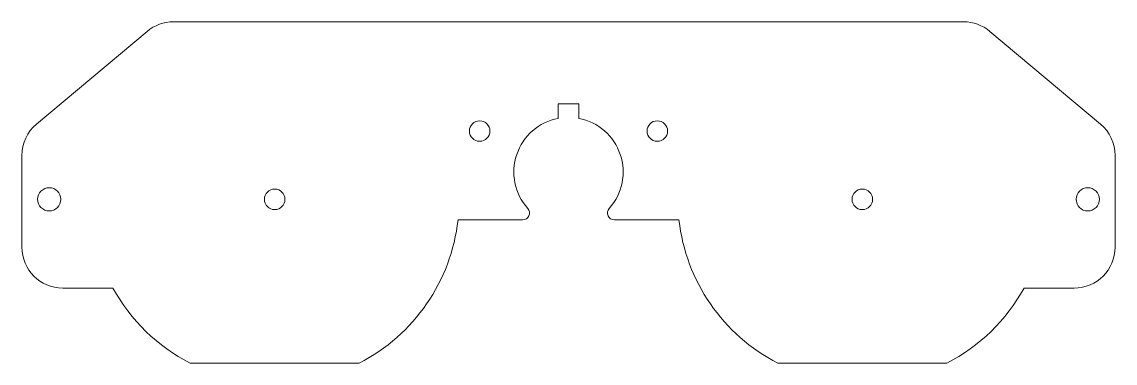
# Model space of a CAD drawing. Header units: millimetres. Extents: x 99.5 to 179.5, y 104.7 to 129.7.
import ezdxf

# ---------------------------------------------------------------- set-up
doc = ezdxf.new("R2010")
doc.units = ezdxf.units.MM

msp = doc.modelspace()

# ---------------------------------------------------------------- linework, layer by layer
at = {"color": 7, "linetype": 'Continuous', "lineweight": 15}
for p, q in [((110.588, 129.714), (168.405, 129.714)), ((108.66, 129.012), (100.568, 122.222)), ((170.333, 129.012), (178.425, 122.222)), ((138.746, 123.714), (140.246, 123.714)), ((138.746, 122.643), (138.746, 123.714)), ((140.246, 123.714), (140.246, 122.643)), ((99.496, 119.924), (99.496, 113.214)), ((179.496, 113.214), (179.496, 119.924)), ((136.142, 115.214), (131.413, 115.214)), ((142.851, 115.214), (147.58, 115.214)), ((106.164, 110.214), (102.496, 110.214)), ((172.829, 110.214), (176.496, 110.214)), ((111.812, 104.714), (124.181, 104.714)), ((154.812, 104.714), (167.181, 104.714))]:
    msp.add_line(p, q, dxfattribs=at)
for centre, radius in [((132.996, 121.714), 0.75), ((145.996, 121.714), 0.75), ((101.496, 116.714), 0.85), ((117.996, 116.714), 0.75), ((160.996, 116.714), 0.75), ((177.496, 116.714), 0.85)]:
    msp.add_circle(centre, radius, dxfattribs=at)
for centre, radius, start, end in [((110.588, 126.714), 3, 90, 130), ((168.405, 126.714), 3, 50, 90), ((139.496, 118.714), 4, 100.80692, 221.81031), ((139.496, 118.714), 4, 318.18969, 79.19308), ((102.496, 119.924), 3, 130, 180), ((176.496, 119.924), 3, 0, 50), ((136.142, 115.714), 0.5, 270, 41.81031), ((142.851, 115.714), 0.5, 138.18969, 270), ((117.996, 116.714), 13.5, 297.26604, 353.62063), ((160.996, 116.714), 13.5, 186.37937, 242.73396), ((102.496, 113.214), 3, 180, 270), ((176.496, 113.214), 3, 270, 0), ((117.996, 116.714), 13.5, 208.7822, 242.73396), ((160.996, 116.714), 13.5, 297.26604, 331.2178)]:
    msp.add_arc(centre, radius, start, end, dxfattribs=at)

doc.saveas('drawing.dxf')
